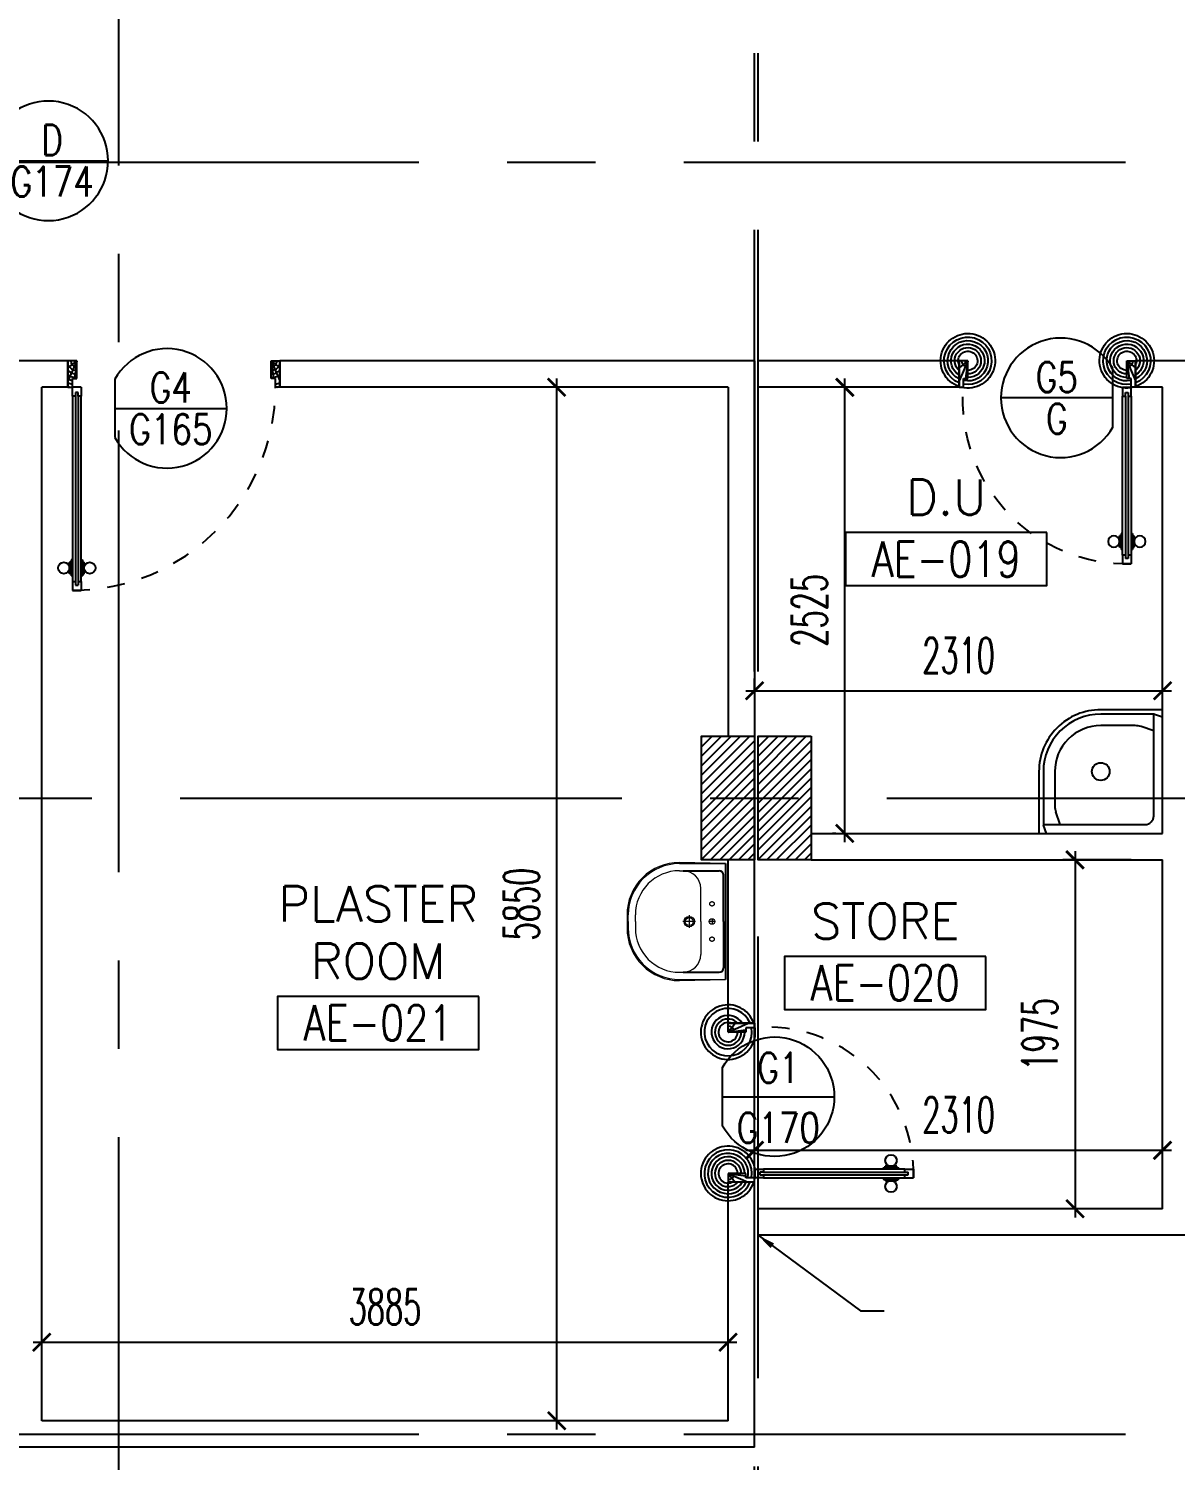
# Model space of a CAD drawing. Extents: x 417819.9 to 417911.9, y 43448 to 43539.2.
# Drawn here: x 417859.75 to 417866.24, y 43507.55 to 43515.65 of the extents above; entities that cross this region are included whole.
import ezdxf
from ezdxf.enums import TextEntityAlignment as Align

# ---------------------------------------------------------------- set-up
doc = ezdxf.new("R2010")
doc.units = 0
doc.header["$MEASUREMENT"] = 0
doc.header["$PDMODE"] = 3
doc.header["$PDSIZE"] = 0.1
for name, pattern in [('CENTERX2', [4, 2.5, -0.5, 0.5, -0.5]), ('DASHED', [0.75, 0.5, -0.25]), ('HIDDEN', [0.375, 0.25, -0.125])]:
    doc.linetypes.add(name, pattern=pattern)
doc.layers.get('0').update_dxf_attribs({"linetype": 'CONTINUOUS'})
doc.layers.get('DEFPOINTS').update_dxf_attribs({"linetype": 'CONTINUOUS'})
for name, color, linetype in [('AXES', 11, 'CENTERX2'), ('COL', 2, 'CONTINUOUS'), ('DIM', 4, 'CONTINUOUS'), ('DOOR', 4, 'CONTINUOUS'), ('DOOR-CR', 2, 'CONTINUOUS'), ('DOOR-NO', 3, 'CONTINUOUS'), ('EJ', 8, 'CONTINUOUS'), ('FIX', 3, 'CONTINUOUS'), ('HAT', 8, 'CONTINUOUS'), ('RM-BOX', 2, 'CONTINUOUS'), ('RM-IND', 5, 'CONTINUOUS'), ('RM-NAME', 2, 'CONTINUOUS'), ('RM-NO', 2, 'CONTINUOUS'), ('WALL', 2, 'CONTINUOUS')]:
    doc.layers.add(name, color=color, linetype=linetype)
doc.layers.get('EJ').off()
doc.styles.add('ROMANS', font='ROMANS.shx', dxfattribs={"width": 0.6})
doc.dimstyles.new('STANDARD in', dxfattribs={"dimtxt": 0.2, "dimasz": 0.1, "dimexe": 0.07, "dimexo": 0.05, "dimgap": 0.1, "dimtad": 1, "dimdec": 0, "dimlfac": 1000, "dimzin": 0, "dimdsep": 46, "dimtxsty": 'ROMANS', "dimblk": 'ARCHTICK', "dimcen": 0.05, "dimdle": 0.05, "dimclrd": 4, "dimclre": 4, "dimclrt": 2, "dimadec": 0, "dimazin": 0, "dimtfac": 1, "dimtdec": 0, "dimtmove": 2, "dimatfit": 3, "dimfxl": 0, "dimtolj": 1, "dimtzin": 0, "dimarcsym": 0})

# ---------------------------------------------------------------- blocks, each defined once
blk = doc.blocks.new('DD1')
at = {"layer": 'DOOR-CR'}
blk.add_line((-316.5, 0), (316.5, 0), dxfattribs=at)
blk.add_lwpolyline([(-316.5, -165.7, 3.820224), (-316.5, 165.7)], format="xyb", close=True, dxfattribs=at)
at = {"layer": 'DOOR-NO', "color": 255, "style": 'ROMANS'}
for tag, width, p in [('G', 0.8, (-21.7, 155.8)), ('0000', 0.7, (-21.7, -135.5))]:
    blk.add_attdef(tag, text='', height=195.5, dxfattribs=dict(at, width=width)).set_placement(p, align=Align.MIDDLE)
blk = doc.blocks.new('LAV-003')
at = {"layer": 'FIX', "linetype": 'ByBlock'}
blk.add_line((-327.5, -25), (327.5, -25), dxfattribs=at)
at = {"layer": 'FIX', "linetype": 'Continuous', "lineweight": 20}
for p, q in [((-327.5, -285), (-327.5, -25)), ((327.5, -285), (327.5, -25)), ((0, -165), (-187.5, -165)), ((0, -165), (187.5, -165)), ((-287.5, -285), (-287.5, -265)), ((287.5, -285), (287.5, -265)), ((0, -535), (-37.5, -535)), ((0, -535), (37.5, -535)), ((0, -575), (-37.5, -575)), ((0, -575), (37.5, -575))]:
    blk.add_line(p, q, dxfattribs=at)
at = {"layer": 'FIX', "linetype": 'ByBlock', "ltscale": 0.3}
for p, q in [((-287.5, -265), (-287.5, -60)), ((0, -35), (-262.5, -35)), ((0, -35), (262.5, -35)), ((287.5, -265), (287.5, -60))]:
    blk.add_line(p, q, dxfattribs=at)
at = {"layer": 'FIX', "lineweight": 20}
for p, q in [((-15.6, -100.9), (15.5, -100.9)), ((0, -85.4), (0, -116.5))]:
    blk.add_line(p, q, dxfattribs=at)
at = {"layer": 'FIX', "linetype": 'DASHED', "lineweight": 20, "ltscale": 0.04}
for p, q in [((-35.7, -230.5), (36.6, -230.5)), ((0, -193.9), (0, -266.1))]:
    blk.add_line(p, q, dxfattribs=at)
at = {"layer": 'FIX', "linetype": 'Continuous', "lineweight": 20}
blk.add_lwpolyline([(294.8, -25), (0, -25), (-327.5, -25), (-334.5, -285, 0.414214), (-37.5, -582), (0, -582), (37.5, -582, 0.414214), (334.5, -285), (327.5, -25), (0, -25)], format="xyb", dxfattribs=at)
at = {"layer": 'FIX', "linetype": 'HIDDEN', "lineweight": 20, "ltscale": 0.05}
for centre in [(-100, -100.9), (100, -100.9)]:
    blk.add_circle(centre, 12.4, dxfattribs=at)
at = {"layer": 'FIX', "lineweight": 20}
for centre, radius in [((0, -100.9), 15.5), ((0.5, -230), 29.5), ((0.5, -230), 22.5)]:
    blk.add_circle(centre, radius, dxfattribs=at)
at = {"layer": 'FIX', "linetype": 'ByBlock', "ltscale": 0.3}
for centre, start, end in [((-262.5, -60), 90, 180), ((262.5, -60), 0, 90)]:
    blk.add_arc(centre, 25, start, end, dxfattribs=at)
at = {"layer": 'FIX', "linetype": 'Continuous', "lineweight": 20}
for centre, radius, start, end in [((-187.5, -265), 100, 90, 180), ((187.5, -265), 100, 0, 90), ((-37.5, -285), 290, 180, 270), ((-37.5, -285), 250, 180, 270), ((37.5, -285), 290, 270, 0), ((37.5, -285), 250, 270, 0)]:
    blk.add_arc(centre, radius, start, end, dxfattribs=at)
blk = doc.blocks.new('_ARCHTICK')
at = {"color": 0, "linetype": 'ByBlock', "const_width": 0.15}
blk.add_lwpolyline([(-0.5, -0.5), (0.5, 0.5)], dxfattribs=at)
blk = doc.blocks.new('RM1')
at = {"layer": 'RM-BOX'}
blk.add_lwpolyline([(569.9, -200), (-569.9, -200), (-569.9, -500), (569.9, -500)], close=True, dxfattribs=at)
at = {"layer": 'RM-NAME', "style": 'ROMANS'}
for tag, p in [('ROOMNAME1', (0, 323.8)), ('ROOMNAME2', (0, 0))]:
    blk.add_attdef(tag, text='', height=200, dxfattribs=at).set_placement(p, align=Align.MIDDLE)
at = {"layer": 'RM-NO', "style": 'ROMANS', "width": 0.8}
blk.add_attdef('ROOMNO', text='', height=200, dxfattribs=at).set_placement((0, -350), align=Align.MIDDLE)
blk = doc.blocks.new('C11')
at = {"layer": 'HAT'}
h = blk.add_hatch(dxfattribs=at)
h.set_pattern_fill('ANSI31', color=256, scale=300, style=0)
h.set_pattern_definition([(45, (-383765.23, -62181), (-26.5165043, 26.5165043), [])])
h.paths.add_polyline_path([(-20, 350), (-20, 700), (-320, 700), (-320, 350)])
h.paths.add_polyline_path([(-320, 0), (-20, 0), (-20, 350), (-320, 350)])
h = blk.add_hatch(dxfattribs=at)
h.set_pattern_fill('ANSI31', color=256, scale=300, style=0)
h.set_pattern_definition([(45, (-383445.23, -62181), (-26.5165043, 26.5165043), [])])
h.paths.add_polyline_path([(300, 350), (300, 700), (0, 700), (0, 350)])
h.paths.add_polyline_path([(0, 0), (300, 0), (300, 350), (0, 350)])
at = {"layer": 'COL'}
for points in [[(-20, 700), (-20, 0), (-320, 0), (-320, 700)], [(300, 700), (300, 0), (0, 0), (0, 700)]]:
    blk.add_lwpolyline(points, close=True, dxfattribs=at)
blk = doc.blocks.new('A$C24ED45A6')
at = {"layer": 'DOOR', "color": 0, "linetype": 'ByBlock'}
for p, q in [((925, 1100), (925, 1150)), ((925, 1150), (975, 1150)), ((975, 1150), (925, 1150)), ((975, 1100), (975, 1150)), ((908.8, 1055), (908.8, 990.2)), ((917.8, 1055), (908.8, 1055)), ((917.8, 977.6), (917.8, 1067.6)), ((925, 1067.6), (917.8, 1067.6)), ((917.8, 1055), (917.8, 990.2)), ((942, 1100), (925, 1100)), ((942, 1100), (942, 1120)), ((958, 1120), (942, 1120)), ((958, 1100), (958, 1120)), ((975, 1100), (958, 1100)), ((975, 1067.6), (982.2, 1067.6)), ((982.2, 977.6), (982.2, 1067.6)), ((982.2, 1055), (982.2, 990.2)), ((982.2, 1055), (991.2, 1055)), ((991.2, 1055), (991.2, 990.2)), ((917.8, 990.2), (908.8, 990.2)), ((925, 977.6), (917.8, 977.6)), ((975, 977.6), (982.2, 977.6)), ((982.2, 990.2), (991.2, 990.2)), ((925, 150), (925, 200)), ((925, 200), (942, 200)), ((942, 200), (942, 180)), ((942, 180), (958, 180)), ((958, 180), (958, 200)), ((958, 200), (975, 200)), ((975, 200), (975, 150)), ((0, 0), (0, 150)), ((0, 150), (25, 150)), ((25, 150), (25, 100)), ((25, 100), (50, 100)), ((50, 100), (50, 0)), ((925, 150), (975, 150)), ((975, 100), (950, 100)), ((950, 100), (950, 0)), ((1000, 150), (975, 150)), ((975, 150), (975, 100)), ((1000, 150), (1000, 0)), ((50, 0), (0, 0)), ((950, 0), (1000, 0))]:
    blk.add_line(p, q, dxfattribs=at)
at = {"layer": 'DOOR', "linetype": 'ByBlock'}
for p, q in [((925, 1100), (925, 200)), ((942, 200), (942, 1100)), ((958, 200), (958, 1100)), ((975, 200), (975, 1100))]:
    blk.add_line(p, q, dxfattribs=at)
at = {"layer": 'DOOR', "color": 9, "linetype": 'ByBlock'}
for p, q in [((50, 0), (0, 113.7)), ((50, 0), (36.6, 100)), ((950, 0), (1000, 113.7)), ((950, 0), (963.4, 100)), ((50, 0), (0, 40.1)), ((950, 0), (1000, 40.1))]:
    blk.add_line(p, q, dxfattribs=at)
at = {"layer": 'DOOR', "color": 0, "linetype": 'ByBlock'}
for centre in [(876.5, 1022.6), (1023.5, 1022.6)]:
    blk.add_circle(centre, 32.4, dxfattribs=at)
at = {"layer": 'DOOR', "linetype": 'HIDDEN', "ltscale": 0.5}
blk.add_arc((950, 222.5), 927.8, 88.45601, 184.48155, dxfattribs=at)
at = {"layer": 'DOOR', "color": 9, "linetype": 'ByBlock'}
for centre, radius, start, end in [((50, 0), 154.4, 103.71423, 108.89471), ((50, 0), 134.4, 100.71998, 111.84015), ((50, 0), 114.4, 102.62257, 115.91616), ((50, 0), 94.4, 90, 121.98181), ((950, 0), 94.4, 58.01819, 90), ((950, 0), 134.4, 68.15985, 79.28002), ((950, 0), 114.4, 64.08384, 77.37743), ((950, 0), 154.4, 71.10529, 76.28577), ((50, 0), 74.4, 90, 132.22357), ((50, 0), 54.4, 90, 156.79262), ((50, 0), 34.4, 90, 180), ((50, 0), 14.4, 90, 180), ((950, 0), 74.4, 47.77643, 90), ((950, 0), 54.4, 23.20738, 90), ((950, 0), 34.4, 0, 90), ((950, 0), 14.4, 0, 90)]:
    blk.add_arc(centre, radius, start, end, dxfattribs=at)
at = {"layer": 'WALL'}
blk.add_line((1000, 0), (1000, 150), dxfattribs=at)
blk = doc.blocks.new('DOOR90')
at = {"layer": 'DOOR', "color": 7, "linetype": 'ByBlock'}
for p, q in [((-150, 0), (0, 0)), ((-150, 0), (-150, -25)), ((0, -50), (-113.7, 0)), ((0, -50), (-40.1, 0)), ((0, -50), (0, 0)), ((-1000, -25), (-1050, -25)), ((-1050, -75), (-1050, -25)), ((-1050, -25), (-1050, -75)), ((-1000, -75), (-1050, -75)), ((-1000, -42), (-1020, -42)), ((-1020, -42), (-1020, -58)), ((-1000, -58), (-1020, -58)), ((-1000, -25), (-1000, -42)), ((-1000, -58), (-1000, -75)), ((-877.6, -17.8), (-967.6, -17.8)), ((-967.6, -25), (-967.6, -17.8)), ((-967.6, -75), (-967.6, -82.2)), ((-955, -8.8), (-890.2, -8.8)), ((-955, -17.8), (-955, -8.8)), ((-955, -17.8), (-890.2, -17.8)), ((-890.2, -17.8), (-890.2, -8.8)), ((-877.6, -25), (-877.6, -17.8)), ((-877.6, -75), (-877.6, -82.2)), ((-200, -25), (-150, -25)), ((-200, -42), (-200, -25)), ((-180, -42), (-200, -42)), ((-200, -58), (-180, -58)), ((-200, -75), (-200, -58)), ((-150, -75), (-200, -75)), ((-180, -58), (-180, -42)), ((-150, -25), (-100, -25)), ((-150, -75), (-150, -25)), ((-100, -25), (-100, -50)), ((0, -50), (-100, -36.6)), ((-100, -50), (0, -50)), ((-877.6, -82.2), (-967.6, -82.2)), ((-955, -82.2), (-890.2, -82.2)), ((-955, -82.2), (-955, -91.2)), ((-955, -91.2), (-890.2, -91.2)), ((-890.2, -82.2), (-890.2, -91.2)), ((-150, -875), (-100, -875)), ((-150, -900), (-150, -875)), ((0, -850), (-113.7, -900)), ((-100, -875), (-100, -850)), ((0, -850), (-100, -863.4)), ((-100, -850), (0, -850)), ((0, -850), (-40.1, -900)), ((0, -850), (0, -900)), ((-150, -900), (0, -900)), ((0, -900), (-150, -900))]:
    blk.add_line(p, q, dxfattribs=at)
at = {"layer": 'DOOR', "linetype": 'ByBlock'}
for p, q in [((-200, -25), (-1000, -25)), ((-200, -42), (-1000, -42)), ((-200, -58), (-1000, -58)), ((-1000, -75), (-200, -75))]:
    blk.add_line(p, q, dxfattribs=at)
at = {"layer": 'DOOR', "color": 7, "linetype": 'ByBlock'}
for centre in [(-922.6, 23.5), (-922.6, -123.5)]:
    blk.add_circle(centre, 32.4, dxfattribs=at)
for centre, radius, start, end in [((0, -50), 154.4, 161.10529, 166.28577), ((0, -50), 94.4, 148.01819, 180), ((0, -50), 134.4, 158.15985, 169.28002), ((0, -50), 114.4, 154.08384, 167.37743), ((0, -50), 74.4, 137.77643, 180), ((0, -50), 54.4, 113.20738, 180), ((0, -50), 34.4, 90, 180), ((0, -50), 14.4, 90, 180), ((0, -850), 154.4, 193.71423, 198.89471), ((0, -850), 134.4, 190.71998, 201.84015), ((0, -850), 94.4, 180, 211.98181), ((0, -850), 74.4, 180, 222.22357), ((0, -850), 54.4, 180, 246.79262), ((0, -850), 34.4, 180, 270), ((0, -850), 14.4, 180, 270)]:
    blk.add_arc(centre, radius, start, end, dxfattribs=at)
at = {"layer": 'DOOR', "linetype": 'HIDDEN', "ltscale": 0.5}
blk.add_arc((-222.2, -50), 828.2, 178.27012, 275.00304, dxfattribs=at)
blk = doc.blocks.new('*D277')
at = {"layer": 'DEFPOINTS', "color": 0}
for p in [(417863.7066, 43508.2142), (417859.8216, 43507.7693), (417863.7066, 43507.7693)]:
    blk.add_point(p, dxfattribs=at)
at = {"layer": 'DIM', "color": 4, "lineweight": -2}
for p, q in [((417859.8216, 43507.8193), (417859.8216, 43508.2842)), ((417863.7066, 43507.8193), (417863.7066, 43508.2842)), ((417859.7716, 43508.2142), (417863.7566, 43508.2142))]:
    blk.add_line(p, q, dxfattribs=at)
at = {"layer": 'DIM', "color": 4, "lineweight": -2, "xscale": 0.1, "yscale": 0.1, "zscale": 0.1, "rotation": 180}
blk.add_blockref('_ARCHTICK', (417859.8216, 43508.2142), dxfattribs=at)
at = {"layer": 'DIM', "color": 4, "lineweight": -2, "xscale": 0.1, "yscale": 0.1, "zscale": 0.1}
blk.add_blockref('_ARCHTICK', (417863.7066, 43508.2142), dxfattribs=at)
at = {"layer": 'DIM', "color": 2, "insert": (417861.7641, 43508.4142), "char_height": 0.2, "attachment_point": 5, "style": 'ROMANS'}
blk.add_mtext('\\A1;3885', dxfattribs=at)
blk = doc.blocks.new('*D278')
at = {"layer": 'DEFPOINTS', "color": 0}
for p in [(417862.7364, 43513.6193), (417863.0855, 43513.6193), (417863.4347, 43507.7693)]:
    blk.add_point(p, dxfattribs=at)
at = {"layer": 'DIM', "color": 4, "lineweight": -2}
for p, q in [((417863.0355, 43513.6193), (417862.6664, 43513.6193)), ((417862.7364, 43507.7193), (417862.7364, 43513.6693)), ((417863.3847, 43507.7693), (417862.6664, 43507.7693))]:
    blk.add_line(p, q, dxfattribs=at)
at = {"layer": 'DIM', "color": 4, "lineweight": -2, "xscale": 0.1, "yscale": 0.1, "zscale": 0.1}
for p, rotation in [((417862.7364, 43513.6193), 90), ((417862.7364, 43507.7693), 270)]:
    blk.add_blockref('_ARCHTICK', p, dxfattribs=dict(at, rotation=rotation))
at = {"layer": 'DIM', "color": 2, "insert": (417862.5364, 43510.6943), "char_height": 0.2, "attachment_point": 5, "rotation": 90, "style": 'ROMANS'}
blk.add_mtext('\\A1;5850', dxfattribs=at)
blk = doc.blocks.new('*D279')
at = {"layer": 'DEFPOINTS', "color": 0}
for p in [(417863.8566, 43511.8525), (417866.1666, 43511.9016), (417866.1666, 43511.8525)]:
    blk.add_point(p, dxfattribs=at)
at = {"layer": 'DIM', "color": 4, "lineweight": -2}
for p, q in [((417863.8566, 43511.9025), (417863.8566, 43511.9716)), ((417866.1666, 43511.9025), (417866.1666, 43511.9716)), ((417863.8066, 43511.9016), (417866.2166, 43511.9016))]:
    blk.add_line(p, q, dxfattribs=at)
at = {"layer": 'DIM', "color": 4, "lineweight": -2, "xscale": 0.1, "yscale": 0.1, "zscale": 0.1, "rotation": 180}
blk.add_blockref('_ARCHTICK', (417863.8566, 43511.9016), dxfattribs=at)
at = {"layer": 'DIM', "color": 4, "lineweight": -2, "xscale": 0.1, "yscale": 0.1, "zscale": 0.1}
blk.add_blockref('_ARCHTICK', (417866.1666, 43511.9016), dxfattribs=at)
at = {"layer": 'DIM', "color": 2, "insert": (417865.0116, 43512.1016), "char_height": 0.2, "attachment_point": 5, "style": 'ROMANS'}
blk.add_mtext('\\A1;2310', dxfattribs=at)
blk = doc.blocks.new('*D280')
at = {"layer": 'DEFPOINTS', "color": 0}
for p in [(417864.3673, 43513.6193), (417864.3673, 43513.6193), (417864.3673, 43511.0943)]:
    blk.add_point(p, dxfattribs=at)
at = {"layer": 'DIM', "color": 4, "lineweight": -2}
for p, q in [((417864.3173, 43513.6193), (417864.2973, 43513.6193)), ((417864.3673, 43511.0443), (417864.3673, 43513.6693)), ((417864.3173, 43511.0943), (417864.2973, 43511.0943))]:
    blk.add_line(p, q, dxfattribs=at)
at = {"layer": 'DIM', "color": 4, "lineweight": -2, "xscale": 0.1, "yscale": 0.1, "zscale": 0.1}
for p, rotation in [((417864.3673, 43513.6193), 90), ((417864.3673, 43511.0943), 270)]:
    blk.add_blockref('_ARCHTICK', p, dxfattribs=dict(at, rotation=rotation))
at = {"layer": 'DIM', "color": 2, "insert": (417864.1673, 43512.3568), "char_height": 0.2, "attachment_point": 5, "rotation": 90, "style": 'ROMANS'}
blk.add_mtext('\\A1;2525', dxfattribs=at)
blk = doc.blocks.new('*D281')
at = {"layer": 'DEFPOINTS', "color": 0}
for p in [(417866.0388, 43510.9443), (417865.6712, 43508.9693), (417866.0388, 43508.9693)]:
    blk.add_point(p, dxfattribs=at)
at = {"layer": 'DIM', "color": 4, "lineweight": -2}
for p, q in [((417865.9888, 43510.9443), (417865.6012, 43510.9443)), ((417865.6712, 43510.9943), (417865.6712, 43508.9193)), ((417865.9888, 43508.9693), (417865.6012, 43508.9693))]:
    blk.add_line(p, q, dxfattribs=at)
at = {"layer": 'DIM', "color": 4, "lineweight": -2, "xscale": 0.1, "yscale": 0.1, "zscale": 0.1}
for p, rotation in [((417865.6712, 43510.9443), 90), ((417865.6712, 43508.9693), 270)]:
    blk.add_blockref('_ARCHTICK', p, dxfattribs=dict(at, rotation=rotation))
at = {"layer": 'DIM', "color": 2, "insert": (417865.4712, 43509.9568), "char_height": 0.2, "attachment_point": 5, "rotation": 90, "style": 'ROMANS'}
blk.add_mtext('\\A1;1975', dxfattribs=at)
blk = doc.blocks.new('*D282')
at = {"layer": 'DEFPOINTS', "color": 0}
for p in [(417866.1666, 43509.3008), (417866.1666, 43509.2166), (417863.8566, 43509.0436)]:
    blk.add_point(p, dxfattribs=at)
at = {"layer": 'DIM', "color": 4, "lineweight": -2}
for p, q in [((417863.8566, 43509.0936), (417863.8566, 43509.3708)), ((417866.1666, 43509.2666), (417866.1666, 43509.3708)), ((417863.8066, 43509.3008), (417866.2166, 43509.3008))]:
    blk.add_line(p, q, dxfattribs=at)
at = {"layer": 'DIM', "color": 4, "lineweight": -2, "xscale": 0.1, "yscale": 0.1, "zscale": 0.1, "rotation": 180}
blk.add_blockref('_ARCHTICK', (417863.8566, 43509.3008), dxfattribs=at)
at = {"layer": 'DIM', "color": 4, "lineweight": -2, "xscale": 0.1, "yscale": 0.1, "zscale": 0.1}
blk.add_blockref('_ARCHTICK', (417866.1666, 43509.3008), dxfattribs=at)
at = {"layer": 'DIM', "color": 2, "insert": (417865.0116, 43509.5008), "char_height": 0.2, "attachment_point": 5, "style": 'ROMANS'}
blk.add_mtext('\\A1;2310', dxfattribs=at)
blk = doc.blocks.new('DOOR100')
at = {"layer": 'DOOR', "color": 7, "linetype": 'ByBlock'}
for p, q in [((-75, 1250), (-75, 1300)), ((-75, 1300), (-25, 1300)), ((-25, 1300), (-75, 1300)), ((-25, 1250), (-25, 1300)), ((-82.2, 1127.6), (-82.2, 1217.6)), ((-75, 1217.6), (-82.2, 1217.6)), ((-58, 1250), (-75, 1250)), ((-58, 1250), (-58, 1270)), ((-42, 1270), (-58, 1270)), ((-42, 1250), (-42, 1270)), ((-25, 1250), (-42, 1250)), ((-25, 1217.6), (-17.8, 1217.6)), ((-17.8, 1127.6), (-17.8, 1217.6)), ((-91.2, 1205), (-91.2, 1140.2)), ((-82.2, 1205), (-91.2, 1205)), ((-82.2, 1140.2), (-91.2, 1140.2)), ((-82.2, 1205), (-82.2, 1140.2)), ((-17.8, 1205), (-17.8, 1140.2)), ((-17.8, 1205), (-8.8, 1205)), ((-17.8, 1140.2), (-8.8, 1140.2)), ((-8.8, 1205), (-8.8, 1140.2)), ((-75, 1127.6), (-82.2, 1127.6)), ((-25, 1127.6), (-17.8, 1127.6)), ((-75, 200), (-58, 200)), ((-75, 150), (-75, 200)), ((-58, 200), (-58, 180)), ((-58, 180), (-42, 180)), ((-42, 200), (-25, 200)), ((-42, 180), (-42, 200)), ((-25, 200), (-25, 150)), ((-1200, 0), (-1200, 150)), ((-1200, 150), (-1175, 150)), ((-1200, 150), (-1200, 0)), ((-1150, 0), (-1200, 113.7)), ((-1175, 150), (-1175, 100)), ((-1175, 100), (-1150, 100)), ((-1150, 0), (-1163.4, 100)), ((-1150, 100), (-1150, 0)), ((-75, 150), (-25, 150)), ((-50, 0), (0, 113.7)), ((-50, 100), (-50, 0)), ((-50, 0), (-36.6, 100)), ((-25, 100), (-50, 100)), ((0, 150), (-25, 150)), ((-25, 150), (-25, 100)), ((0, 0), (0, 150)), ((0, 150), (0, 0)), ((-1150, 0), (-1200, 40.1)), ((-1150, 0), (-1200, 0)), ((-50, 0), (0, 40.1)), ((-50, 0), (0, 0))]:
    blk.add_line(p, q, dxfattribs=at)
at = {"layer": 'DOOR', "linetype": 'ByBlock'}
for p, q in [((-75, 1250), (-75, 200)), ((-58, 200), (-58, 1250)), ((-42, 200), (-42, 1250)), ((-25, 200), (-25, 1250))]:
    blk.add_line(p, q, dxfattribs=at)
at = {"layer": 'DOOR', "color": 7, "linetype": 'ByBlock'}
for centre in [(-123.5, 1172.6), (23.5, 1172.6)]:
    blk.add_circle(centre, 32.4, dxfattribs=at)
at = {"layer": 'DOOR', "linetype": 'HIDDEN', "ltscale": 0.5}
blk.add_arc((-25, 150), 1150, 90, 180, dxfattribs=at)
at = {"layer": 'DOOR', "color": 7, "linetype": 'ByBlock'}
for centre, radius, start, end in [((-1150, 0), 154.4, 103.71423, 108.89471), ((-1150, 0), 134.4, 100.71998, 111.84015), ((-1150, 0), 94.4, 90, 121.98181), ((-50, 0), 94.4, 58.01819, 90), ((-50, 0), 134.4, 68.15985, 79.28002), ((-50, 0), 114.4, 64.08384, 77.37743), ((-50, 0), 154.4, 71.10529, 76.28577), ((-1150, 0), 74.4, 90, 132.22357), ((-1150, 0), 54.4, 90, 156.79262), ((-1150, 0), 34.4, 90, 180), ((-1150, 0), 14.4, 90, 180), ((-50, 0), 74.4, 47.77643, 90), ((-50, 0), 54.4, 23.20738, 90), ((-50, 0), 34.4, 0, 90), ((-50, 0), 14.4, 0, 90)]:
    blk.add_arc(centre, radius, start, end, dxfattribs=at)
blk = doc.blocks.new('A$C49F1192B')
at = {"layer": 'DOOR', "color": 0, "linetype": 'ByBlock', "xscale": -1, "rotation": 270}
blk.add_blockref('DOOR100', (0, 1200), dxfattribs=at)
blk = doc.blocks.new('JAN-001')
for p, q in [((730, -30), (30, -30)), ((30, -30), (30, -730)), ((704.6, -80), (130, -80)), ((609.8, -80), (634.5, -151.8)), ((687.8, -30), (703.6, -76)), ((730, -380), (730, -30)), ((80, -130), (80, -704.6)), ((705, -380), (705, -84.2)), ((640, -380), (640, -184.4)), ((80, -609.8), (151.8, -634.5)), ((184.4, -640), (380, -640)), ((30, -687.8), (76, -703.6)), ((84.2, -705), (380, -705)), ((30, -730), (380, -730))]:
    blk.add_line(p, q)
blk.add_circle((380, -380), 50)
for centre, radius, start, end in [((130, -130), 50, 90, 180), ((680, -84.2), 25, 0, 19.0039), ((540, -184.4), 100, 0, 19.0039), ((380, -380), 350, 270, 0), ((380, -380), 325, 270, 0), ((380, -380), 260, 270, 0), ((184.4, -540), 100, 250.9961, 270), ((84.2, -680), 25, 250.9961, 270)]:
    blk.add_arc(centre, radius, start, end)

msp = doc.modelspace()

# ---------------------------------------------------------------- linework, layer by layer
at = {"layer": 'AXES'}
for p, q in [((417863.8566, 43460.01), (417863.8566, 43538.1468)), ((417863.8766, 43460.01), (417863.8766, 43538.1468)), ((417860.2566, 43466.8743), (417860.2566, 43525.6943)), ((417831.4566, 43514.8943), (417889.6966, 43514.8943)), ((417820.6052, 43511.2943), (417889.6966, 43511.2943)), ((417831.4566, 43507.6943), (417889.6966, 43507.6943))]:
    msp.add_line(p, q, dxfattribs=at)
at = {"layer": 'WALL'}
for p, q in [((417859.9691, 43513.7693), (417858.8785, 43513.7693)), ((417859.9691, 43513.6193), (417859.9691, 43513.7693)), ((417863.8566, 43513.7693), (417861.1691, 43513.7693)), ((417861.1691, 43513.6193), (417861.1691, 43513.7693)), ((417863.8566, 43513.7693), (417863.8566, 43511.5443)), ((417863.8766, 43513.6193), (417863.8766, 43513.7693)), ((417865.0141, 43513.7693), (417863.8766, 43513.7693)), ((417865.0141, 43513.6193), (417865.0141, 43513.7693)), ((417866.0141, 43513.6193), (417866.0141, 43513.7693)), ((417867.4516, 43513.7693), (417866.0141, 43513.7693)), ((417866.0141, 43513.6193), (417866.0141, 43513.7693)), ((417859.8216, 43507.7693), (417859.8216, 43513.6193)), ((417859.9691, 43513.6193), (417859.8216, 43513.6193)), ((417863.7066, 43513.6193), (417861.1691, 43513.6193)), ((417863.7066, 43513.6193), (417863.7066, 43511.6443)), ((417865.0141, 43513.6193), (417863.8766, 43513.6193)), ((417866.1666, 43513.6193), (417866.0141, 43513.6193)), ((417866.1666, 43511.0943), (417866.1666, 43513.6193)), ((417863.8566, 43507.6193), (417863.8566, 43511.0443)), ((417864.1766, 43511.0943), (417866.1666, 43511.0943)), ((417863.7066, 43510.0193), (417863.7066, 43510.9443)), ((417864.1766, 43510.9443), (417866.1666, 43510.9443)), ((417866.1666, 43508.9693), (417866.1666, 43510.9443)), ((417863.8566, 43510.0193), (417863.7066, 43510.0193)), ((417863.8567, 43510.0193), (417863.7066, 43510.0193)), ((417863.7066, 43507.7693), (417863.7066, 43509.1193)), ((417863.8566, 43509.1193), (417863.7066, 43509.1193)), ((417863.8567, 43509.1193), (417863.7066, 43509.1193)), ((417863.8766, 43508.8193), (417863.8766, 43508.9693)), ((417866.1666, 43508.9693), (417863.8766, 43508.9693)), ((417873.1266, 43508.8193), (417863.8766, 43508.8193)), ((417863.7066, 43507.7693), (417859.8216, 43507.7693)), ((417863.8566, 43507.6193), (417853.1316, 43507.6193))]:
    msp.add_line(p, q, dxfattribs=at)

# ---------------------------------------------------------------- block references
at = {"layer": 'DOOR', "color": 0, "yscale": 0.0009999999892897904, "zscale": 0.001}
for name, p, xscale, rotation in [('A$C24ED45A6', (417865.0141, 43513.7693), -0.001000000047497451, 180), ('A$C49F1192B', (417861.1691, 43513.7693), -0.0009999999892897904, 90)]:
    msp.add_blockref(name, p, dxfattribs=dict(at, xscale=xscale, rotation=rotation))
at = {"layer": 'DOOR', "xscale": 0.001000000047497451, "yscale": 0.0009999999892897904, "zscale": 0.001, "rotation": 180}
msp.add_blockref('DOOR90', (417863.7066, 43509.1193), dxfattribs=at)
at = {"layer": 'DOOR-NO'}
ref = msp.add_blockref('DD1', (417859.8799, 43514.9011), dxfattribs=dict(at, xscale=0.001000000047497451, yscale=0.0009999999892897904, zscale=0.001))
ref.add_attrib('G', 'D', dxfattribs={"height": 0.17, "style": 'ROMANS', "width": 0.8}).set_placement((417859.8799, 43515.019), align=Align.MIDDLE)
ref.add_attrib('000', 'G174', dxfattribs={"height": 0.17, "style": 'ROMANS', "width": 0.8}).set_placement((417859.8799, 43514.7832), align=Align.MIDDLE)
ref = msp.add_blockref('DD1', (417860.5519, 43513.4999), dxfattribs=dict(at, xscale=0.001000000047497451, yscale=0.0009999999892897904, zscale=0.001))
ref.add_attrib('G', 'G4', dxfattribs={"height": 0.17, "style": 'ROMANS', "width": 0.8}).set_placement((417860.5519, 43513.6179), align=Align.MIDDLE)
ref.add_attrib('000', 'G165', dxfattribs={"height": 0.17, "style": 'ROMANS', "width": 0.8}).set_placement((417860.5519, 43513.3821), align=Align.MIDDLE)
ref = msp.add_blockref('DD1', (417865.5683, 43513.5595), dxfattribs=dict(at, xscale=0.001000000047497451, yscale=0.0009999999892897904, zscale=0.001, rotation=180))
ref.add_attrib('G', 'G', dxfattribs={"height": 0.17, "style": 'ROMANS', "width": 0.8}).set_placement((417865.5683, 43513.4415), align=Align.MIDDLE)
ref.add_attrib('000', 'G5', dxfattribs={"height": 0.17, "style": 'ROMANS', "width": 0.8}).set_placement((417865.5683, 43513.6773), align=Align.MIDDLE)
ref = msp.add_blockref('DD1', (417863.9912, 43509.6037), dxfattribs=dict(at, xscale=-0.001000000047497451, yscale=0.0009999999892897904, zscale=0.001, rotation=180))
ref.add_attrib('G', 'G170', dxfattribs={"height": 0.17, "style": 'ROMANS', "width": 0.8}).set_placement((417863.9912, 43509.4278), align=Align.MIDDLE)
ref.add_attrib('000', 'G1', dxfattribs={"height": 0.17, "style": 'ROMANS', "width": 0.8}).set_placement((417863.9912, 43509.7675), align=Align.MIDDLE)
at = {"layer": 'EJ', "color": 2, "linetype": 'ByBlock', "xscale": 0.001000000047497451, "yscale": 0.0009999999892897904, "zscale": 0.001}
msp.add_blockref('C11', (417863.8766, 43510.9443), dxfattribs=at)
at = {"layer": 'FIX', "xscale": 0.0009999999892897904, "yscale": 0.0009999999892897904, "zscale": 0.001, "rotation": 180}
msp.add_blockref('JAN-001', (417866.1966, 43511.0643), dxfattribs=at)
at = {"layer": 'HAT', "xscale": 0.001000000047497451, "yscale": 0.0009999999892897904, "zscale": 0.001}
for p, values in [((417864.9419, 43512.9971), {'ROOMNO': 'AE-019', 'ROOMNAME2': 'D.U'}), ((417861.7259, 43510.3713), {'ROOMNO': 'AE-021', 'ROOMNAME2': 'ROOM', 'ROOMNAME1': 'PLASTER'}), ((417864.5961, 43510.5977), {'ROOMNO': 'AE-020', 'ROOMNAME2': 'STORE'})]:
    msp.add_blockref('RM1', p, dxfattribs=at).add_auto_attribs(values)
at = {"layer": 'WALL', "xscale": 0.0009999999892897904, "yscale": 0.0009999999892897904, "zscale": 0.001, "rotation": 270}
msp.add_blockref('LAV-003', (417863.7166, 43510.5955), dxfattribs=at)

# ---------------------------------------------------------------- dimensions: what is measured, and where the dimension line sits
at = {"layer": 'DIM'}
for base, p1, p2, picture, middle in [((417862.7364, 43513.6193), (417863.4347, 43507.7693), (417863.0855, 43513.6193), '*D278', (417862.5364, 43510.6943)), ((417864.3673, 43513.6193), (417864.3673, 43511.0943), (417864.3673, 43513.6193), '*D280', (417864.1673, 43512.3568)), ((417865.6712, 43508.9693), (417866.0388, 43510.9443), (417866.0388, 43508.9693), '*D281', (417865.4712, 43509.9568))]:
    dim = msp.add_linear_dim(base=base, p1=p1, p2=p2, angle=90, dimstyle='STANDARD in', dxfattribs=at)
    dim.commit()
    dim.dimension.update_dxf_attribs({"geometry": picture, "text_midpoint": middle})
for base, p1, p2, picture, middle in [((417866.1666, 43511.9016), (417863.8566, 43511.8525), (417866.1666, 43511.8525), '*D279', (417865.0116, 43512.1016)), ((417866.1666, 43509.3008), (417863.8566, 43509.0436), (417866.1666, 43509.2166), '*D282', (417865.0116, 43509.5008)), ((417863.7066, 43508.2142), (417859.8216, 43507.7693), (417863.7066, 43507.7693), '*D277', (417861.7641, 43508.4142))]:
    dim = msp.add_linear_dim(base=base, p1=p1, p2=p2, dimstyle='STANDARD in', dxfattribs=at)
    dim.commit()
    dim.dimension.update_dxf_attribs({"geometry": picture, "text_midpoint": middle})

# ---------------------------------------------------------------- leaders
at = {"layer": 'RM-IND'}
msp.add_leader([(417863.8766, 43508.8193), (417864.4572, 43508.3924), (417864.5904, 43508.3924)], dimstyle='STANDARD in', dxfattribs=at)

doc.saveas('drawing.dxf')
